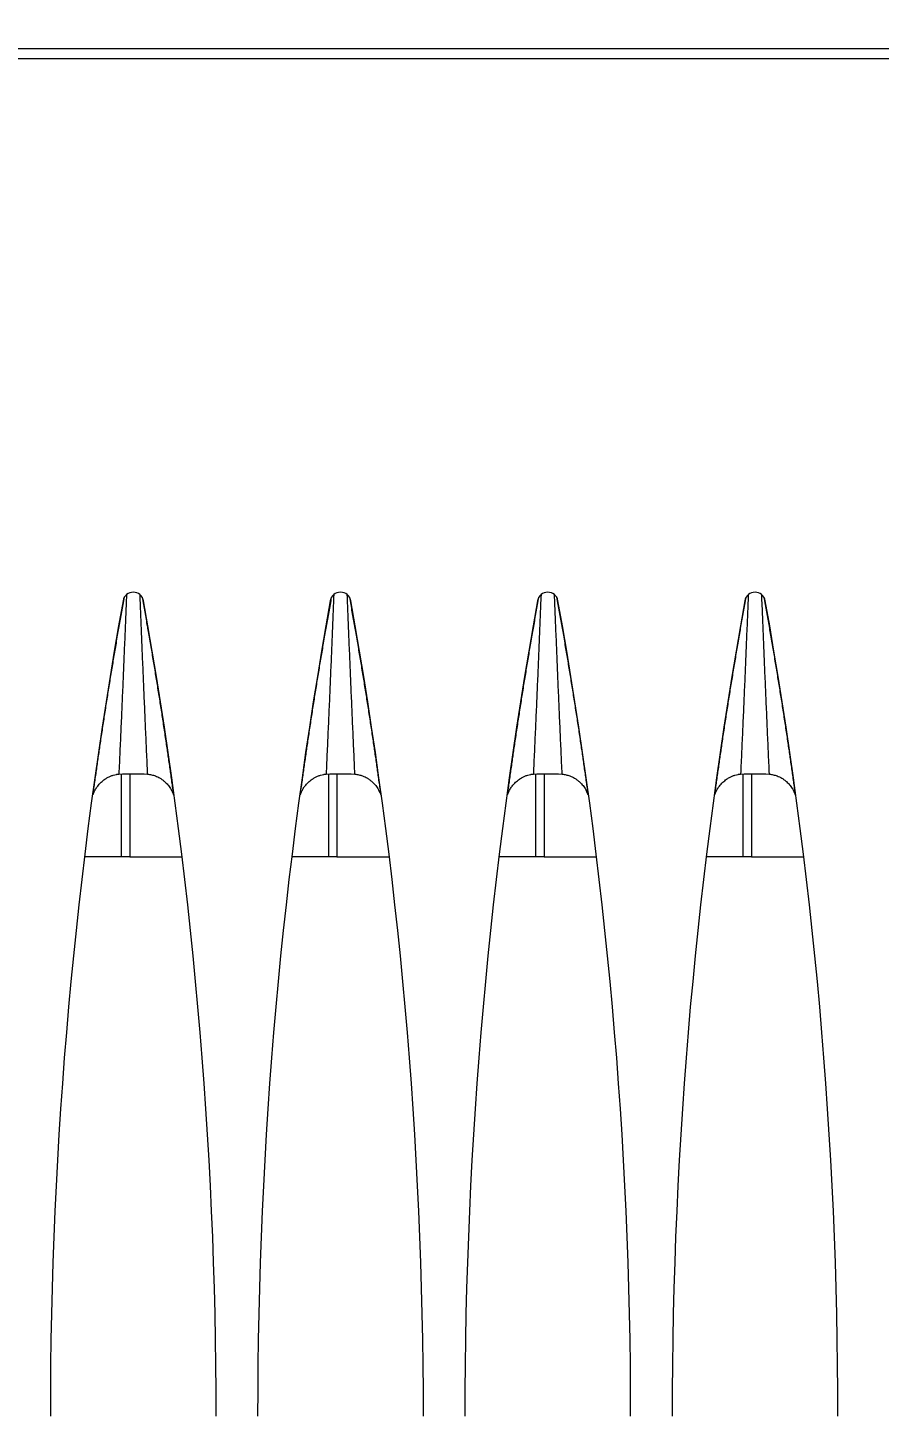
# Model space of a CAD drawing. Header units: metres. Extents: x -101133.8 to -101066.7, y -24899.3 to -24824.7.
# Drawn here: x -101108.2834 to -101108.2423, y -24833.4505 to -24833.3835 of the extents above; entities that cross this region are included whole.
import ezdxf

# ---------------------------------------------------------------- set-up
doc = ezdxf.new("R2010")
doc.units = ezdxf.units.M
doc.header["$LTSCALE"] = 0.2
doc.header["$PDSIZE"] = -5
for name, color, linetype in [('CMT-COTATION DIVERS', 1, 'Continuous'), ('CMT-CVC-MATERIEL', 30, 'Continuous'), ('CMT-PLB-EV-SOUS DALLAGE', 1, 'Continuous')]:
    doc.layers.add(name, color=color, linetype=linetype)
doc.styles.add('Arial', font='arial.ttf')
doc.styles.get("Standard").update_dxf_attribs({"font": 'arial.ttf'})
doc.dimstyles.get("Standard").update_dxf_attribs({"dimtxt": 0.18, "dimasz": 0.18, "dimexe": 0.18, "dimexo": 0.0625, "dimgap": 0.09, "dimtad": 0, "dimtih": 1, "dimtoh": 1, "dimdec": 4, "dimzin": 0, "dimdsep": 46, "dimtxsty": 'Standard', "dimcen": 0.09, "dimadec": 0, "dimazin": 0, "dimtfac": 1, "dimtdec": 4, "dimtofl": 0, "dimtmove": 0, "dimatfit": 3, "dimfxl": 1, "dimtolj": 1, "dimtzin": 0, "dimarcsym": 0})

# ---------------------------------------------------------------- blocks, each defined once
blk = doc.blocks.new('Cassette 600x600')
at = {"linetype": 'Continuous', "lineweight": 13}
for p, q in [((-20483.73, 72.805), (-20483.73, 443.205)), ((-20483.23, 443.205), (-20483.23, 72.805)), ((-20444.73, 312.832), (-20444.73, 315.361)), ((-20449.23, 314.73), (-20449.23, 314.764)), ((-20455.73, 313.702), (-20455.73, 313.736)), ((-20448.73, 313.527), (-20448.72, 313.7)), ((-20455.73, 312.274), (-20455.73, 312.308)), ((-20448.73, 312.832), (-20444.73, 312.832)), ((-20448.72, 312.31), (-20448.73, 312.483)), ((-20448.726, 312.421), (-20444.73, 312.421)), ((-20444.73, 312.832), (-20444.73, 312.421)), ((-20444.73, 312.421), (-20444.73, 310.649)), ((-20449.23, 311.246), (-20449.23, 311.28)), ((-20444.73, 302.832), (-20444.73, 305.361)), ((-20449.23, 304.73), (-20449.23, 304.764)), ((-20455.73, 303.702), (-20455.73, 303.736)), ((-20448.73, 303.527), (-20448.72, 303.7)), ((-20455.73, 302.274), (-20455.73, 302.308)), ((-20448.73, 302.832), (-20444.73, 302.832)), ((-20448.72, 302.31), (-20448.73, 302.483)), ((-20448.726, 302.421), (-20444.73, 302.421)), ((-20444.73, 302.832), (-20444.73, 302.421)), ((-20444.73, 302.421), (-20444.73, 300.649)), ((-20449.23, 301.246), (-20449.23, 301.28)), ((-20444.73, 292.832), (-20444.73, 295.361)), ((-20449.23, 294.73), (-20449.23, 294.764)), ((-20455.73, 293.702), (-20455.73, 293.736)), ((-20448.73, 293.527), (-20448.72, 293.7)), ((-20448.73, 292.832), (-20444.73, 292.832)), ((-20444.73, 292.832), (-20444.73, 292.421)), ((-20455.73, 292.274), (-20455.73, 292.308)), ((-20448.72, 292.31), (-20448.73, 292.483)), ((-20448.726, 292.421), (-20444.73, 292.421)), ((-20444.73, 292.421), (-20444.73, 290.649)), ((-20449.23, 291.246), (-20449.23, 291.28)), ((-20449.23, 284.73), (-20449.23, 284.764)), ((-20444.73, 282.832), (-20444.73, 285.361)), ((-20455.73, 283.702), (-20455.73, 283.736)), ((-20448.73, 283.527), (-20448.72, 283.7)), ((-20448.73, 282.832), (-20444.73, 282.832)), ((-20444.73, 282.832), (-20444.73, 282.421)), ((-20455.73, 282.274), (-20455.73, 282.308)), ((-20448.72, 282.31), (-20448.73, 282.483)), ((-20448.726, 282.421), (-20444.73, 282.421)), ((-20444.73, 282.421), (-20444.73, 280.649)), ((-20449.23, 281.246), (-20449.23, 281.28))]:
    blk.add_line(p, q, dxfattribs=at)
for centre, radius, start, end in [((-20417.73, 94.505), 222.5, 90, 100.18749), ((-20456.995, 313.005), 0.5, 100.18749, 259.81251), ((-20417.73, 531.505), 222.5, 259.81251, 270), ((-20417.73, 84.505), 222.5, 90, 100.18749), ((-20456.995, 303.005), 0.5, 100.18749, 259.81251), ((-20417.73, 521.505), 222.5, 259.81251, 270), ((-20417.73, 74.505), 222.5, 90, 100.18749), ((-20456.995, 293.005), 0.5, 100.18749, 259.81251), ((-20417.73, 511.505), 222.5, 259.81251, 270), ((-20417.73, 64.505), 222.5, 90, 100.18749), ((-20456.995, 283.005), 0.5, 100.18749, 259.81251), ((-20417.73, 501.505), 222.5, 259.81251, 270)]:
    blk.add_arc(centre, radius, start, end, dxfattribs=at)
for points, knots in [([(-20457.255, 313.432), (-20457.136, 313.453), (-20457.018, 313.475), (-20456.9, 313.496), (-20456.782, 313.517), (-20456.664, 313.538), (-20456.544, 313.559), (-20456.424, 313.581), (-20456.3, 313.602), (-20456.188, 313.622), (-20456.077, 313.642), (-20455.977, 313.66), (-20455.833, 313.685), (-20455.644, 313.718), (-20455.378, 313.764), (-20455.133, 313.806), (-20454.889, 313.848), (-20454.664, 313.886), (-20454.434, 313.924), (-20454.204, 313.963), (-20453.968, 314.002), (-20453.734, 314.04), (-20453.5, 314.079), (-20453.267, 314.117), (-20453.034, 314.154), (-20452.8, 314.192), (-20452.567, 314.229), (-20452.333, 314.266), (-20452.099, 314.303), (-20451.865, 314.34), (-20451.632, 314.376), (-20451.399, 314.412), (-20451.168, 314.447), (-20450.931, 314.483), (-20450.694, 314.519), (-20450.451, 314.555), (-20450.229, 314.588), (-20450.008, 314.621), (-20449.808, 314.65), (-20449.602, 314.679), (-20449.396, 314.709), (-20449.185, 314.739), (-20448.975, 314.769), (-20448.764, 314.799), (-20448.556, 314.828), (-20448.347, 314.857), (-20448.138, 314.887), (-20447.929, 314.916), (-20447.719, 314.945)], [0, 0, 0, 0, 1, 1, 1, 2, 2, 2, 3, 3, 3, 4, 4, 4, 5, 5, 5, 6, 6, 6, 7, 7, 7, 8, 8, 8, 9, 9, 9, 10, 10, 10, 11, 11, 11, 12, 12, 12, 13, 13, 13, 14, 14, 14, 15, 15, 15, 16, 16, 16, 16]), ([(-20448.72, 313.7), (-20448.714, 313.731), (-20448.708, 313.762), (-20448.702, 313.793), (-20448.696, 313.824), (-20448.689, 313.855), (-20448.682, 313.886), (-20448.675, 313.918), (-20448.666, 313.949), (-20448.658, 313.979), (-20448.649, 314.009), (-20448.641, 314.037), (-20448.628, 314.071), (-20448.615, 314.106), (-20448.597, 314.148), (-20448.578, 314.187), (-20448.559, 314.227), (-20448.538, 314.265), (-20448.516, 314.302), (-20448.493, 314.338), (-20448.469, 314.375), (-20448.441, 314.413), (-20448.413, 314.45), (-20448.381, 314.49), (-20448.354, 314.52), (-20448.327, 314.551), (-20448.306, 314.574), (-20448.282, 314.598), (-20448.257, 314.622), (-20448.23, 314.648), (-20448.202, 314.671), (-20448.175, 314.695), (-20448.147, 314.717), (-20448.116, 314.74), (-20448.084, 314.762), (-20448.049, 314.785), (-20448.021, 314.802), (-20447.993, 314.819), (-20447.972, 314.829), (-20447.949, 314.841), (-20447.926, 314.853), (-20447.9, 314.866), (-20447.874, 314.878), (-20447.849, 314.889), (-20447.823, 314.901), (-20447.797, 314.912), (-20447.772, 314.923), (-20447.745, 314.934), (-20447.719, 314.945)], [0, 0, 0, 0, 1, 1, 1, 2, 2, 2, 3, 3, 3, 4, 4, 4, 5, 5, 5, 6, 6, 6, 7, 7, 7, 8, 8, 8, 9, 9, 9, 10, 10, 10, 11, 11, 11, 12, 12, 12, 13, 13, 13, 14, 14, 14, 15, 15, 15, 16, 16, 16, 16]), ([(-20448.72, 313.7), (-20449.081, 313.684), (-20449.442, 313.668), (-20449.803, 313.651), (-20450.164, 313.635), (-20450.525, 313.619), (-20450.885, 313.603), (-20451.246, 313.587), (-20451.607, 313.571), (-20451.968, 313.556), (-20452.329, 313.54), (-20452.69, 313.524), (-20453.05, 313.509), (-20453.411, 313.494), (-20453.771, 313.479), (-20454.132, 313.464), (-20454.492, 313.449), (-20454.852, 313.434), (-20455.212, 313.419), (-20455.573, 313.404), (-20455.933, 313.39), (-20456.293, 313.375), (-20456.653, 313.36), (-20457.014, 313.346), (-20457.374, 313.331)], [0, 0, 0, 0, 1, 1, 1, 2, 2, 2, 3, 3, 3, 4, 4, 4, 5, 5, 5, 6, 6, 6, 7, 7, 7, 8, 8, 8, 8]), ([(-20448.73, 312.483), (-20448.73, 312.503), (-20448.73, 312.524), (-20448.73, 312.544), (-20448.73, 312.565), (-20448.73, 312.585), (-20448.73, 312.606), (-20448.73, 312.627), (-20448.73, 312.648), (-20448.73, 312.669), (-20448.73, 312.69), (-20448.73, 312.711), (-20448.73, 312.733), (-20448.73, 312.755), (-20448.73, 312.777), (-20448.73, 312.799), (-20448.73, 312.822), (-20448.73, 312.844), (-20448.73, 312.867), (-20448.73, 312.89), (-20448.73, 312.912), (-20448.73, 312.935), (-20448.73, 312.958), (-20448.73, 312.981), (-20448.73, 313.004), (-20448.73, 313.028), (-20448.73, 313.051), (-20448.73, 313.074), (-20448.73, 313.097), (-20448.73, 313.119), (-20448.73, 313.142), (-20448.73, 313.165), (-20448.73, 313.188), (-20448.73, 313.21), (-20448.73, 313.232), (-20448.73, 313.254), (-20448.73, 313.276), (-20448.73, 313.298), (-20448.73, 313.319), (-20448.73, 313.341), (-20448.73, 313.362), (-20448.73, 313.383), (-20448.73, 313.404), (-20448.73, 313.425), (-20448.73, 313.445), (-20448.73, 313.466), (-20448.73, 313.486), (-20448.73, 313.507), (-20448.73, 313.527)], [0, 0, 0, 0, 1, 1, 1, 2, 2, 2, 3, 3, 3, 4, 4, 4, 5, 5, 5, 6, 6, 6, 7, 7, 7, 8, 8, 8, 9, 9, 9, 10, 10, 10, 11, 11, 11, 12, 12, 12, 13, 13, 13, 14, 14, 14, 15, 15, 15, 16, 16, 16, 16]), ([(-20457.374, 312.679), (-20457.014, 312.664), (-20456.653, 312.65), (-20456.293, 312.635), (-20455.933, 312.621), (-20455.573, 312.606), (-20455.212, 312.591), (-20454.852, 312.576), (-20454.492, 312.562), (-20454.132, 312.547), (-20453.771, 312.532), (-20453.411, 312.517), (-20453.05, 312.501), (-20452.69, 312.486), (-20452.329, 312.47), (-20451.968, 312.454), (-20451.607, 312.439), (-20451.246, 312.423), (-20450.885, 312.407), (-20450.525, 312.391), (-20450.164, 312.375), (-20449.803, 312.359), (-20449.442, 312.343), (-20449.081, 312.327), (-20448.72, 312.31)], [0, 0, 0, 0, 1, 1, 1, 2, 2, 2, 3, 3, 3, 4, 4, 4, 5, 5, 5, 6, 6, 6, 7, 7, 7, 8, 8, 8, 8]), ([(-20447.719, 311.065), (-20447.929, 311.094), (-20448.138, 311.124), (-20448.347, 311.153), (-20448.556, 311.182), (-20448.764, 311.212), (-20448.975, 311.241), (-20449.185, 311.271), (-20449.396, 311.301), (-20449.602, 311.331), (-20449.808, 311.361), (-20450.008, 311.39), (-20450.229, 311.422), (-20450.451, 311.455), (-20450.694, 311.491), (-20450.931, 311.527), (-20451.168, 311.563), (-20451.399, 311.598), (-20451.632, 311.634), (-20451.865, 311.67), (-20452.099, 311.707), (-20452.333, 311.744), (-20452.567, 311.781), (-20452.8, 311.818), (-20453.034, 311.856), (-20453.267, 311.894), (-20453.5, 311.931), (-20453.734, 311.97), (-20453.968, 312.008), (-20454.204, 312.048), (-20454.434, 312.086), (-20454.664, 312.125), (-20454.888, 312.163), (-20455.133, 312.204), (-20455.378, 312.246), (-20455.644, 312.292), (-20455.833, 312.325), (-20455.977, 312.351), (-20456.077, 312.368), (-20456.188, 312.388), (-20456.3, 312.408), (-20456.424, 312.43), (-20456.544, 312.451), (-20456.664, 312.473), (-20456.782, 312.493), (-20456.9, 312.515), (-20457.018, 312.536), (-20457.136, 312.557), (-20457.255, 312.578)], [0, 0, 0, 0, 1, 1, 1, 2, 2, 2, 3, 3, 3, 4, 4, 4, 5, 5, 5, 6, 6, 6, 7, 7, 7, 8, 8, 8, 9, 9, 9, 10, 10, 10, 11, 11, 11, 12, 12, 12, 13, 13, 13, 14, 14, 14, 15, 15, 15, 16, 16, 16, 16]), ([(-20447.719, 311.065), (-20447.727, 311.068), (-20447.735, 311.071), (-20447.743, 311.074), (-20447.751, 311.077), (-20447.759, 311.08), (-20447.767, 311.083), (-20447.775, 311.086), (-20447.783, 311.089), (-20447.79, 311.092), (-20447.798, 311.095), (-20447.805, 311.097), (-20447.814, 311.101), (-20447.836, 311.111), (-20447.871, 311.126), (-20447.901, 311.141), (-20447.932, 311.156), (-20447.958, 311.17), (-20447.984, 311.186), (-20448.011, 311.202), (-20448.039, 311.219), (-20448.063, 311.235), (-20448.088, 311.251), (-20448.109, 311.266), (-20448.137, 311.288), (-20448.166, 311.311), (-20448.202, 311.34), (-20448.233, 311.368), (-20448.265, 311.397), (-20448.293, 311.424), (-20448.32, 311.453), (-20448.348, 311.483), (-20448.375, 311.514), (-20448.398, 311.543), (-20448.422, 311.571), (-20448.442, 311.598), (-20448.467, 311.635), (-20448.493, 311.672), (-20448.523, 311.72), (-20448.548, 311.767), (-20448.574, 311.813), (-20448.595, 311.857), (-20448.614, 311.902), (-20448.633, 311.946), (-20448.649, 311.99), (-20448.664, 312.039), (-20448.678, 312.088), (-20448.691, 312.142), (-20448.698, 312.178), (-20448.701, 312.19), (-20448.703, 312.2), (-20448.705, 312.211), (-20448.706, 312.221), (-20448.708, 312.233), (-20448.71, 312.244), (-20448.712, 312.255), (-20448.713, 312.266), (-20448.715, 312.277), (-20448.717, 312.288), (-20448.718, 312.299), (-20448.72, 312.31)], [0, 0, 0, 0, 1, 1, 1, 2, 2, 2, 3, 3, 3, 4, 4, 4, 5, 5, 5, 6, 6, 6, 7, 7, 7, 8, 8, 8, 9, 9, 9, 10, 10, 10, 11, 11, 11, 12, 12, 12, 13, 13, 13, 14, 14, 14, 15, 15, 15, 16, 16, 16, 17, 17, 17, 18, 18, 18, 19, 19, 19, 20, 20, 20, 20]), ([(-20457.255, 303.432), (-20457.136, 303.453), (-20457.018, 303.475), (-20456.9, 303.496), (-20456.782, 303.517), (-20456.664, 303.538), (-20456.544, 303.559), (-20456.424, 303.581), (-20456.3, 303.602), (-20456.188, 303.622), (-20456.077, 303.642), (-20455.977, 303.66), (-20455.833, 303.685), (-20455.644, 303.718), (-20455.378, 303.764), (-20455.133, 303.806), (-20454.889, 303.848), (-20454.664, 303.886), (-20454.434, 303.924), (-20454.204, 303.963), (-20453.968, 304.002), (-20453.734, 304.04), (-20453.5, 304.079), (-20453.267, 304.117), (-20453.034, 304.154), (-20452.8, 304.192), (-20452.567, 304.229), (-20452.333, 304.266), (-20452.099, 304.303), (-20451.865, 304.34), (-20451.632, 304.376), (-20451.399, 304.412), (-20451.168, 304.447), (-20450.931, 304.483), (-20450.694, 304.519), (-20450.451, 304.555), (-20450.229, 304.588), (-20450.008, 304.621), (-20449.808, 304.65), (-20449.602, 304.679), (-20449.396, 304.709), (-20449.185, 304.739), (-20448.975, 304.769), (-20448.764, 304.799), (-20448.556, 304.828), (-20448.347, 304.857), (-20448.138, 304.887), (-20447.929, 304.916), (-20447.719, 304.945)], [0, 0, 0, 0, 1, 1, 1, 2, 2, 2, 3, 3, 3, 4, 4, 4, 5, 5, 5, 6, 6, 6, 7, 7, 7, 8, 8, 8, 9, 9, 9, 10, 10, 10, 11, 11, 11, 12, 12, 12, 13, 13, 13, 14, 14, 14, 15, 15, 15, 16, 16, 16, 16]), ([(-20448.72, 303.7), (-20448.714, 303.731), (-20448.708, 303.762), (-20448.702, 303.793), (-20448.696, 303.824), (-20448.689, 303.855), (-20448.682, 303.886), (-20448.675, 303.918), (-20448.666, 303.949), (-20448.658, 303.979), (-20448.649, 304.009), (-20448.641, 304.037), (-20448.628, 304.071), (-20448.615, 304.106), (-20448.597, 304.148), (-20448.578, 304.187), (-20448.559, 304.227), (-20448.538, 304.265), (-20448.516, 304.302), (-20448.493, 304.338), (-20448.469, 304.375), (-20448.441, 304.413), (-20448.413, 304.45), (-20448.381, 304.49), (-20448.354, 304.52), (-20448.327, 304.551), (-20448.306, 304.574), (-20448.282, 304.598), (-20448.257, 304.622), (-20448.23, 304.648), (-20448.202, 304.671), (-20448.175, 304.695), (-20448.147, 304.717), (-20448.116, 304.74), (-20448.084, 304.762), (-20448.049, 304.785), (-20448.021, 304.802), (-20447.993, 304.819), (-20447.972, 304.829), (-20447.949, 304.841), (-20447.926, 304.853), (-20447.9, 304.866), (-20447.874, 304.878), (-20447.849, 304.889), (-20447.823, 304.901), (-20447.797, 304.912), (-20447.772, 304.923), (-20447.745, 304.934), (-20447.719, 304.945)], [0, 0, 0, 0, 1, 1, 1, 2, 2, 2, 3, 3, 3, 4, 4, 4, 5, 5, 5, 6, 6, 6, 7, 7, 7, 8, 8, 8, 9, 9, 9, 10, 10, 10, 11, 11, 11, 12, 12, 12, 13, 13, 13, 14, 14, 14, 15, 15, 15, 16, 16, 16, 16]), ([(-20448.72, 303.7), (-20449.081, 303.684), (-20449.442, 303.668), (-20449.803, 303.651), (-20450.164, 303.635), (-20450.525, 303.619), (-20450.885, 303.603), (-20451.246, 303.587), (-20451.607, 303.571), (-20451.968, 303.556), (-20452.329, 303.54), (-20452.69, 303.524), (-20453.05, 303.509), (-20453.411, 303.494), (-20453.771, 303.479), (-20454.132, 303.464), (-20454.492, 303.449), (-20454.852, 303.434), (-20455.212, 303.419), (-20455.573, 303.404), (-20455.933, 303.39), (-20456.293, 303.375), (-20456.653, 303.36), (-20457.014, 303.346), (-20457.374, 303.331)], [0, 0, 0, 0, 1, 1, 1, 2, 2, 2, 3, 3, 3, 4, 4, 4, 5, 5, 5, 6, 6, 6, 7, 7, 7, 8, 8, 8, 8]), ([(-20448.73, 302.483), (-20448.73, 302.503), (-20448.73, 302.524), (-20448.73, 302.544), (-20448.73, 302.565), (-20448.73, 302.585), (-20448.73, 302.606), (-20448.73, 302.627), (-20448.73, 302.648), (-20448.73, 302.669), (-20448.73, 302.69), (-20448.73, 302.711), (-20448.73, 302.733), (-20448.73, 302.755), (-20448.73, 302.777), (-20448.73, 302.799), (-20448.73, 302.822), (-20448.73, 302.844), (-20448.73, 302.867), (-20448.73, 302.89), (-20448.73, 302.912), (-20448.73, 302.935), (-20448.73, 302.958), (-20448.73, 302.981), (-20448.73, 303.004), (-20448.73, 303.028), (-20448.73, 303.051), (-20448.73, 303.074), (-20448.73, 303.097), (-20448.73, 303.119), (-20448.73, 303.142), (-20448.73, 303.165), (-20448.73, 303.188), (-20448.73, 303.21), (-20448.73, 303.232), (-20448.73, 303.254), (-20448.73, 303.276), (-20448.73, 303.298), (-20448.73, 303.319), (-20448.73, 303.341), (-20448.73, 303.362), (-20448.73, 303.383), (-20448.73, 303.404), (-20448.73, 303.425), (-20448.73, 303.445), (-20448.73, 303.466), (-20448.73, 303.486), (-20448.73, 303.507), (-20448.73, 303.527)], [0, 0, 0, 0, 1, 1, 1, 2, 2, 2, 3, 3, 3, 4, 4, 4, 5, 5, 5, 6, 6, 6, 7, 7, 7, 8, 8, 8, 9, 9, 9, 10, 10, 10, 11, 11, 11, 12, 12, 12, 13, 13, 13, 14, 14, 14, 15, 15, 15, 16, 16, 16, 16]), ([(-20457.374, 302.679), (-20457.014, 302.664), (-20456.653, 302.65), (-20456.293, 302.635), (-20455.933, 302.621), (-20455.573, 302.606), (-20455.212, 302.591), (-20454.852, 302.576), (-20454.492, 302.562), (-20454.132, 302.547), (-20453.771, 302.532), (-20453.411, 302.517), (-20453.05, 302.501), (-20452.69, 302.486), (-20452.329, 302.47), (-20451.968, 302.454), (-20451.607, 302.439), (-20451.246, 302.423), (-20450.885, 302.407), (-20450.525, 302.391), (-20450.164, 302.375), (-20449.803, 302.359), (-20449.442, 302.343), (-20449.081, 302.327), (-20448.72, 302.31)], [0, 0, 0, 0, 1, 1, 1, 2, 2, 2, 3, 3, 3, 4, 4, 4, 5, 5, 5, 6, 6, 6, 7, 7, 7, 8, 8, 8, 8]), ([(-20447.719, 301.065), (-20447.929, 301.094), (-20448.138, 301.124), (-20448.347, 301.153), (-20448.556, 301.182), (-20448.764, 301.212), (-20448.975, 301.241), (-20449.185, 301.271), (-20449.396, 301.301), (-20449.602, 301.331), (-20449.808, 301.361), (-20450.008, 301.39), (-20450.229, 301.422), (-20450.451, 301.455), (-20450.694, 301.491), (-20450.931, 301.527), (-20451.168, 301.563), (-20451.399, 301.598), (-20451.632, 301.634), (-20451.865, 301.67), (-20452.099, 301.707), (-20452.333, 301.744), (-20452.567, 301.781), (-20452.8, 301.818), (-20453.034, 301.856), (-20453.267, 301.894), (-20453.5, 301.931), (-20453.734, 301.97), (-20453.968, 302.008), (-20454.204, 302.048), (-20454.434, 302.086), (-20454.664, 302.125), (-20454.888, 302.163), (-20455.133, 302.204), (-20455.378, 302.246), (-20455.644, 302.292), (-20455.833, 302.325), (-20455.977, 302.351), (-20456.077, 302.368), (-20456.188, 302.388), (-20456.3, 302.408), (-20456.424, 302.43), (-20456.544, 302.451), (-20456.664, 302.473), (-20456.782, 302.493), (-20456.9, 302.515), (-20457.018, 302.536), (-20457.136, 302.557), (-20457.255, 302.578)], [0, 0, 0, 0, 1, 1, 1, 2, 2, 2, 3, 3, 3, 4, 4, 4, 5, 5, 5, 6, 6, 6, 7, 7, 7, 8, 8, 8, 9, 9, 9, 10, 10, 10, 11, 11, 11, 12, 12, 12, 13, 13, 13, 14, 14, 14, 15, 15, 15, 16, 16, 16, 16]), ([(-20447.719, 301.065), (-20447.727, 301.068), (-20447.735, 301.071), (-20447.743, 301.074), (-20447.751, 301.077), (-20447.759, 301.08), (-20447.767, 301.083), (-20447.775, 301.086), (-20447.783, 301.089), (-20447.79, 301.092), (-20447.798, 301.095), (-20447.805, 301.097), (-20447.814, 301.101), (-20447.836, 301.111), (-20447.871, 301.126), (-20447.901, 301.141), (-20447.932, 301.156), (-20447.958, 301.17), (-20447.984, 301.186), (-20448.011, 301.202), (-20448.039, 301.219), (-20448.063, 301.235), (-20448.088, 301.251), (-20448.109, 301.266), (-20448.137, 301.288), (-20448.166, 301.311), (-20448.202, 301.34), (-20448.233, 301.368), (-20448.265, 301.397), (-20448.293, 301.424), (-20448.32, 301.453), (-20448.348, 301.483), (-20448.375, 301.514), (-20448.398, 301.543), (-20448.422, 301.571), (-20448.442, 301.598), (-20448.467, 301.635), (-20448.493, 301.672), (-20448.523, 301.72), (-20448.548, 301.767), (-20448.574, 301.813), (-20448.595, 301.857), (-20448.614, 301.902), (-20448.633, 301.946), (-20448.649, 301.99), (-20448.664, 302.039), (-20448.678, 302.088), (-20448.691, 302.142), (-20448.698, 302.178), (-20448.701, 302.19), (-20448.703, 302.2), (-20448.705, 302.211), (-20448.706, 302.221), (-20448.708, 302.233), (-20448.71, 302.244), (-20448.712, 302.255), (-20448.713, 302.266), (-20448.715, 302.277), (-20448.717, 302.288), (-20448.718, 302.299), (-20448.72, 302.31)], [0, 0, 0, 0, 1, 1, 1, 2, 2, 2, 3, 3, 3, 4, 4, 4, 5, 5, 5, 6, 6, 6, 7, 7, 7, 8, 8, 8, 9, 9, 9, 10, 10, 10, 11, 11, 11, 12, 12, 12, 13, 13, 13, 14, 14, 14, 15, 15, 15, 16, 16, 16, 17, 17, 17, 18, 18, 18, 19, 19, 19, 20, 20, 20, 20]), ([(-20457.255, 293.432), (-20457.136, 293.453), (-20457.018, 293.475), (-20456.9, 293.496), (-20456.782, 293.517), (-20456.664, 293.538), (-20456.544, 293.559), (-20456.424, 293.581), (-20456.3, 293.602), (-20456.188, 293.622), (-20456.077, 293.642), (-20455.977, 293.66), (-20455.833, 293.685), (-20455.644, 293.718), (-20455.378, 293.764), (-20455.133, 293.806), (-20454.889, 293.848), (-20454.664, 293.886), (-20454.434, 293.924), (-20454.204, 293.963), (-20453.968, 294.002), (-20453.734, 294.04), (-20453.5, 294.079), (-20453.267, 294.117), (-20453.034, 294.154), (-20452.8, 294.192), (-20452.567, 294.229), (-20452.333, 294.266), (-20452.099, 294.303), (-20451.865, 294.34), (-20451.632, 294.376), (-20451.399, 294.412), (-20451.168, 294.447), (-20450.931, 294.483), (-20450.694, 294.519), (-20450.451, 294.555), (-20450.229, 294.588), (-20450.008, 294.621), (-20449.808, 294.65), (-20449.602, 294.679), (-20449.396, 294.709), (-20449.185, 294.739), (-20448.975, 294.769), (-20448.764, 294.799), (-20448.556, 294.828), (-20448.347, 294.857), (-20448.138, 294.887), (-20447.929, 294.916), (-20447.719, 294.945)], [0, 0, 0, 0, 1, 1, 1, 2, 2, 2, 3, 3, 3, 4, 4, 4, 5, 5, 5, 6, 6, 6, 7, 7, 7, 8, 8, 8, 9, 9, 9, 10, 10, 10, 11, 11, 11, 12, 12, 12, 13, 13, 13, 14, 14, 14, 15, 15, 15, 16, 16, 16, 16]), ([(-20448.72, 293.7), (-20448.714, 293.731), (-20448.708, 293.762), (-20448.702, 293.793), (-20448.696, 293.824), (-20448.689, 293.855), (-20448.682, 293.886), (-20448.675, 293.918), (-20448.666, 293.949), (-20448.658, 293.979), (-20448.649, 294.009), (-20448.641, 294.037), (-20448.628, 294.071), (-20448.615, 294.106), (-20448.597, 294.148), (-20448.578, 294.187), (-20448.559, 294.227), (-20448.538, 294.265), (-20448.516, 294.302), (-20448.493, 294.338), (-20448.469, 294.375), (-20448.441, 294.413), (-20448.413, 294.45), (-20448.381, 294.49), (-20448.354, 294.52), (-20448.327, 294.551), (-20448.306, 294.574), (-20448.282, 294.598), (-20448.257, 294.622), (-20448.23, 294.648), (-20448.202, 294.671), (-20448.175, 294.695), (-20448.147, 294.717), (-20448.116, 294.74), (-20448.084, 294.762), (-20448.049, 294.785), (-20448.021, 294.802), (-20447.993, 294.819), (-20447.972, 294.829), (-20447.949, 294.841), (-20447.926, 294.853), (-20447.9, 294.866), (-20447.874, 294.878), (-20447.849, 294.889), (-20447.823, 294.901), (-20447.797, 294.912), (-20447.772, 294.923), (-20447.745, 294.934), (-20447.719, 294.945)], [0, 0, 0, 0, 1, 1, 1, 2, 2, 2, 3, 3, 3, 4, 4, 4, 5, 5, 5, 6, 6, 6, 7, 7, 7, 8, 8, 8, 9, 9, 9, 10, 10, 10, 11, 11, 11, 12, 12, 12, 13, 13, 13, 14, 14, 14, 15, 15, 15, 16, 16, 16, 16]), ([(-20448.72, 293.7), (-20449.081, 293.684), (-20449.442, 293.668), (-20449.803, 293.651), (-20450.164, 293.635), (-20450.525, 293.619), (-20450.885, 293.603), (-20451.246, 293.587), (-20451.607, 293.571), (-20451.968, 293.556), (-20452.329, 293.54), (-20452.69, 293.524), (-20453.05, 293.509), (-20453.411, 293.494), (-20453.771, 293.479), (-20454.132, 293.464), (-20454.492, 293.449), (-20454.852, 293.434), (-20455.212, 293.419), (-20455.573, 293.404), (-20455.933, 293.39), (-20456.293, 293.375), (-20456.653, 293.36), (-20457.014, 293.346), (-20457.374, 293.331)], [0, 0, 0, 0, 1, 1, 1, 2, 2, 2, 3, 3, 3, 4, 4, 4, 5, 5, 5, 6, 6, 6, 7, 7, 7, 8, 8, 8, 8]), ([(-20448.73, 292.483), (-20448.73, 292.503), (-20448.73, 292.524), (-20448.73, 292.544), (-20448.73, 292.565), (-20448.73, 292.585), (-20448.73, 292.606), (-20448.73, 292.627), (-20448.73, 292.648), (-20448.73, 292.669), (-20448.73, 292.69), (-20448.73, 292.711), (-20448.73, 292.733), (-20448.73, 292.755), (-20448.73, 292.777), (-20448.73, 292.799), (-20448.73, 292.822), (-20448.73, 292.844), (-20448.73, 292.867), (-20448.73, 292.89), (-20448.73, 292.912), (-20448.73, 292.935), (-20448.73, 292.958), (-20448.73, 292.981), (-20448.73, 293.004), (-20448.73, 293.028), (-20448.73, 293.051), (-20448.73, 293.074), (-20448.73, 293.097), (-20448.73, 293.119), (-20448.73, 293.142), (-20448.73, 293.165), (-20448.73, 293.188), (-20448.73, 293.21), (-20448.73, 293.232), (-20448.73, 293.254), (-20448.73, 293.276), (-20448.73, 293.298), (-20448.73, 293.319), (-20448.73, 293.341), (-20448.73, 293.362), (-20448.73, 293.383), (-20448.73, 293.404), (-20448.73, 293.425), (-20448.73, 293.445), (-20448.73, 293.466), (-20448.73, 293.486), (-20448.73, 293.507), (-20448.73, 293.527)], [0, 0, 0, 0, 1, 1, 1, 2, 2, 2, 3, 3, 3, 4, 4, 4, 5, 5, 5, 6, 6, 6, 7, 7, 7, 8, 8, 8, 9, 9, 9, 10, 10, 10, 11, 11, 11, 12, 12, 12, 13, 13, 13, 14, 14, 14, 15, 15, 15, 16, 16, 16, 16]), ([(-20457.374, 292.679), (-20457.014, 292.664), (-20456.653, 292.65), (-20456.293, 292.635), (-20455.933, 292.621), (-20455.573, 292.606), (-20455.212, 292.591), (-20454.852, 292.576), (-20454.492, 292.562), (-20454.132, 292.547), (-20453.771, 292.532), (-20453.411, 292.517), (-20453.05, 292.501), (-20452.69, 292.486), (-20452.329, 292.47), (-20451.968, 292.454), (-20451.607, 292.439), (-20451.246, 292.423), (-20450.885, 292.407), (-20450.525, 292.391), (-20450.164, 292.375), (-20449.803, 292.359), (-20449.442, 292.343), (-20449.081, 292.327), (-20448.72, 292.31)], [0, 0, 0, 0, 1, 1, 1, 2, 2, 2, 3, 3, 3, 4, 4, 4, 5, 5, 5, 6, 6, 6, 7, 7, 7, 8, 8, 8, 8]), ([(-20447.719, 291.065), (-20447.929, 291.094), (-20448.138, 291.124), (-20448.347, 291.153), (-20448.556, 291.182), (-20448.764, 291.212), (-20448.975, 291.241), (-20449.185, 291.271), (-20449.396, 291.301), (-20449.602, 291.331), (-20449.808, 291.361), (-20450.008, 291.39), (-20450.229, 291.422), (-20450.451, 291.455), (-20450.694, 291.491), (-20450.931, 291.527), (-20451.168, 291.563), (-20451.399, 291.598), (-20451.632, 291.634), (-20451.865, 291.67), (-20452.099, 291.707), (-20452.333, 291.744), (-20452.567, 291.781), (-20452.8, 291.818), (-20453.034, 291.856), (-20453.267, 291.894), (-20453.5, 291.931), (-20453.734, 291.97), (-20453.968, 292.008), (-20454.204, 292.048), (-20454.434, 292.086), (-20454.664, 292.125), (-20454.888, 292.163), (-20455.133, 292.204), (-20455.378, 292.246), (-20455.644, 292.292), (-20455.833, 292.325), (-20455.977, 292.351), (-20456.077, 292.368), (-20456.188, 292.388), (-20456.3, 292.408), (-20456.424, 292.43), (-20456.544, 292.451), (-20456.664, 292.473), (-20456.782, 292.493), (-20456.9, 292.515), (-20457.018, 292.536), (-20457.136, 292.557), (-20457.255, 292.578)], [0, 0, 0, 0, 1, 1, 1, 2, 2, 2, 3, 3, 3, 4, 4, 4, 5, 5, 5, 6, 6, 6, 7, 7, 7, 8, 8, 8, 9, 9, 9, 10, 10, 10, 11, 11, 11, 12, 12, 12, 13, 13, 13, 14, 14, 14, 15, 15, 15, 16, 16, 16, 16]), ([(-20447.719, 291.065), (-20447.727, 291.068), (-20447.735, 291.071), (-20447.743, 291.074), (-20447.751, 291.077), (-20447.759, 291.08), (-20447.767, 291.083), (-20447.775, 291.086), (-20447.783, 291.089), (-20447.79, 291.092), (-20447.798, 291.095), (-20447.805, 291.097), (-20447.814, 291.101), (-20447.836, 291.111), (-20447.871, 291.126), (-20447.901, 291.141), (-20447.932, 291.156), (-20447.958, 291.17), (-20447.984, 291.186), (-20448.011, 291.202), (-20448.039, 291.219), (-20448.063, 291.235), (-20448.088, 291.251), (-20448.109, 291.266), (-20448.137, 291.288), (-20448.166, 291.311), (-20448.202, 291.34), (-20448.233, 291.368), (-20448.265, 291.397), (-20448.293, 291.424), (-20448.32, 291.453), (-20448.348, 291.483), (-20448.375, 291.514), (-20448.398, 291.543), (-20448.422, 291.571), (-20448.442, 291.598), (-20448.467, 291.635), (-20448.493, 291.672), (-20448.523, 291.72), (-20448.548, 291.767), (-20448.574, 291.813), (-20448.595, 291.857), (-20448.614, 291.902), (-20448.633, 291.946), (-20448.649, 291.99), (-20448.664, 292.039), (-20448.678, 292.088), (-20448.691, 292.142), (-20448.698, 292.178), (-20448.701, 292.19), (-20448.703, 292.2), (-20448.705, 292.211), (-20448.706, 292.221), (-20448.708, 292.233), (-20448.71, 292.244), (-20448.712, 292.255), (-20448.713, 292.266), (-20448.715, 292.277), (-20448.717, 292.288), (-20448.718, 292.299), (-20448.72, 292.31)], [0, 0, 0, 0, 1, 1, 1, 2, 2, 2, 3, 3, 3, 4, 4, 4, 5, 5, 5, 6, 6, 6, 7, 7, 7, 8, 8, 8, 9, 9, 9, 10, 10, 10, 11, 11, 11, 12, 12, 12, 13, 13, 13, 14, 14, 14, 15, 15, 15, 16, 16, 16, 17, 17, 17, 18, 18, 18, 19, 19, 19, 20, 20, 20, 20]), ([(-20457.255, 283.432), (-20457.136, 283.453), (-20457.018, 283.475), (-20456.9, 283.496), (-20456.782, 283.517), (-20456.664, 283.538), (-20456.544, 283.559), (-20456.424, 283.581), (-20456.3, 283.602), (-20456.188, 283.622), (-20456.077, 283.642), (-20455.977, 283.66), (-20455.833, 283.685), (-20455.644, 283.718), (-20455.378, 283.764), (-20455.133, 283.806), (-20454.889, 283.848), (-20454.664, 283.886), (-20454.434, 283.924), (-20454.204, 283.963), (-20453.968, 284.002), (-20453.734, 284.04), (-20453.5, 284.079), (-20453.267, 284.117), (-20453.034, 284.154), (-20452.8, 284.192), (-20452.567, 284.229), (-20452.333, 284.266), (-20452.099, 284.303), (-20451.865, 284.34), (-20451.632, 284.376), (-20451.399, 284.412), (-20451.168, 284.447), (-20450.931, 284.483), (-20450.694, 284.519), (-20450.451, 284.555), (-20450.229, 284.588), (-20450.008, 284.621), (-20449.808, 284.65), (-20449.602, 284.679), (-20449.396, 284.709), (-20449.185, 284.739), (-20448.975, 284.769), (-20448.764, 284.799), (-20448.556, 284.828), (-20448.347, 284.857), (-20448.138, 284.887), (-20447.929, 284.916), (-20447.719, 284.945)], [0, 0, 0, 0, 1, 1, 1, 2, 2, 2, 3, 3, 3, 4, 4, 4, 5, 5, 5, 6, 6, 6, 7, 7, 7, 8, 8, 8, 9, 9, 9, 10, 10, 10, 11, 11, 11, 12, 12, 12, 13, 13, 13, 14, 14, 14, 15, 15, 15, 16, 16, 16, 16]), ([(-20448.72, 283.7), (-20448.714, 283.731), (-20448.708, 283.762), (-20448.702, 283.793), (-20448.696, 283.824), (-20448.689, 283.855), (-20448.682, 283.886), (-20448.675, 283.918), (-20448.666, 283.949), (-20448.658, 283.979), (-20448.649, 284.009), (-20448.641, 284.037), (-20448.628, 284.071), (-20448.615, 284.106), (-20448.597, 284.148), (-20448.578, 284.187), (-20448.559, 284.227), (-20448.538, 284.265), (-20448.516, 284.302), (-20448.493, 284.338), (-20448.469, 284.375), (-20448.441, 284.413), (-20448.413, 284.45), (-20448.381, 284.49), (-20448.354, 284.52), (-20448.327, 284.551), (-20448.306, 284.574), (-20448.282, 284.598), (-20448.257, 284.622), (-20448.23, 284.648), (-20448.202, 284.671), (-20448.175, 284.695), (-20448.147, 284.717), (-20448.116, 284.74), (-20448.084, 284.762), (-20448.049, 284.785), (-20448.021, 284.802), (-20447.993, 284.819), (-20447.972, 284.829), (-20447.949, 284.841), (-20447.926, 284.853), (-20447.9, 284.866), (-20447.874, 284.878), (-20447.849, 284.889), (-20447.823, 284.901), (-20447.797, 284.912), (-20447.772, 284.923), (-20447.745, 284.934), (-20447.719, 284.945)], [0, 0, 0, 0, 1, 1, 1, 2, 2, 2, 3, 3, 3, 4, 4, 4, 5, 5, 5, 6, 6, 6, 7, 7, 7, 8, 8, 8, 9, 9, 9, 10, 10, 10, 11, 11, 11, 12, 12, 12, 13, 13, 13, 14, 14, 14, 15, 15, 15, 16, 16, 16, 16]), ([(-20448.72, 283.7), (-20449.081, 283.684), (-20449.442, 283.668), (-20449.803, 283.651), (-20450.164, 283.635), (-20450.525, 283.619), (-20450.885, 283.603), (-20451.246, 283.587), (-20451.607, 283.571), (-20451.968, 283.556), (-20452.329, 283.54), (-20452.69, 283.524), (-20453.05, 283.509), (-20453.411, 283.494), (-20453.771, 283.479), (-20454.132, 283.464), (-20454.492, 283.449), (-20454.852, 283.434), (-20455.212, 283.419), (-20455.573, 283.404), (-20455.933, 283.39), (-20456.293, 283.375), (-20456.653, 283.36), (-20457.014, 283.346), (-20457.374, 283.331)], [0, 0, 0, 0, 1, 1, 1, 2, 2, 2, 3, 3, 3, 4, 4, 4, 5, 5, 5, 6, 6, 6, 7, 7, 7, 8, 8, 8, 8]), ([(-20448.73, 282.483), (-20448.73, 282.503), (-20448.73, 282.524), (-20448.73, 282.544), (-20448.73, 282.565), (-20448.73, 282.585), (-20448.73, 282.606), (-20448.73, 282.627), (-20448.73, 282.648), (-20448.73, 282.669), (-20448.73, 282.69), (-20448.73, 282.711), (-20448.73, 282.733), (-20448.73, 282.755), (-20448.73, 282.777), (-20448.73, 282.799), (-20448.73, 282.822), (-20448.73, 282.844), (-20448.73, 282.867), (-20448.73, 282.89), (-20448.73, 282.912), (-20448.73, 282.935), (-20448.73, 282.958), (-20448.73, 282.981), (-20448.73, 283.004), (-20448.73, 283.028), (-20448.73, 283.051), (-20448.73, 283.074), (-20448.73, 283.097), (-20448.73, 283.119), (-20448.73, 283.142), (-20448.73, 283.165), (-20448.73, 283.188), (-20448.73, 283.21), (-20448.73, 283.232), (-20448.73, 283.254), (-20448.73, 283.276), (-20448.73, 283.298), (-20448.73, 283.319), (-20448.73, 283.341), (-20448.73, 283.362), (-20448.73, 283.383), (-20448.73, 283.404), (-20448.73, 283.425), (-20448.73, 283.445), (-20448.73, 283.466), (-20448.73, 283.486), (-20448.73, 283.507), (-20448.73, 283.527)], [0, 0, 0, 0, 1, 1, 1, 2, 2, 2, 3, 3, 3, 4, 4, 4, 5, 5, 5, 6, 6, 6, 7, 7, 7, 8, 8, 8, 9, 9, 9, 10, 10, 10, 11, 11, 11, 12, 12, 12, 13, 13, 13, 14, 14, 14, 15, 15, 15, 16, 16, 16, 16]), ([(-20457.374, 282.679), (-20457.014, 282.664), (-20456.653, 282.65), (-20456.293, 282.635), (-20455.933, 282.621), (-20455.573, 282.606), (-20455.212, 282.591), (-20454.852, 282.576), (-20454.492, 282.562), (-20454.132, 282.547), (-20453.771, 282.532), (-20453.411, 282.517), (-20453.05, 282.501), (-20452.69, 282.486), (-20452.329, 282.47), (-20451.968, 282.454), (-20451.607, 282.439), (-20451.246, 282.423), (-20450.885, 282.407), (-20450.525, 282.391), (-20450.164, 282.375), (-20449.803, 282.359), (-20449.442, 282.343), (-20449.081, 282.327), (-20448.72, 282.31)], [0, 0, 0, 0, 1, 1, 1, 2, 2, 2, 3, 3, 3, 4, 4, 4, 5, 5, 5, 6, 6, 6, 7, 7, 7, 8, 8, 8, 8]), ([(-20447.719, 281.065), (-20447.929, 281.094), (-20448.138, 281.124), (-20448.347, 281.153), (-20448.556, 281.182), (-20448.764, 281.212), (-20448.975, 281.241), (-20449.185, 281.271), (-20449.396, 281.301), (-20449.602, 281.331), (-20449.808, 281.361), (-20450.008, 281.39), (-20450.229, 281.422), (-20450.451, 281.455), (-20450.694, 281.491), (-20450.931, 281.527), (-20451.168, 281.563), (-20451.399, 281.598), (-20451.632, 281.634), (-20451.865, 281.67), (-20452.099, 281.707), (-20452.333, 281.744), (-20452.567, 281.781), (-20452.8, 281.818), (-20453.034, 281.856), (-20453.267, 281.894), (-20453.5, 281.931), (-20453.734, 281.97), (-20453.968, 282.008), (-20454.204, 282.048), (-20454.434, 282.086), (-20454.664, 282.125), (-20454.888, 282.163), (-20455.133, 282.204), (-20455.378, 282.246), (-20455.644, 282.292), (-20455.833, 282.325), (-20455.977, 282.351), (-20456.077, 282.368), (-20456.188, 282.388), (-20456.3, 282.408), (-20456.424, 282.43), (-20456.544, 282.451), (-20456.664, 282.473), (-20456.782, 282.493), (-20456.9, 282.515), (-20457.018, 282.536), (-20457.136, 282.557), (-20457.255, 282.578)], [0, 0, 0, 0, 1, 1, 1, 2, 2, 2, 3, 3, 3, 4, 4, 4, 5, 5, 5, 6, 6, 6, 7, 7, 7, 8, 8, 8, 9, 9, 9, 10, 10, 10, 11, 11, 11, 12, 12, 12, 13, 13, 13, 14, 14, 14, 15, 15, 15, 16, 16, 16, 16]), ([(-20447.719, 281.065), (-20447.727, 281.068), (-20447.735, 281.071), (-20447.743, 281.074), (-20447.751, 281.077), (-20447.759, 281.08), (-20447.767, 281.083), (-20447.775, 281.086), (-20447.783, 281.089), (-20447.79, 281.092), (-20447.798, 281.095), (-20447.805, 281.097), (-20447.814, 281.101), (-20447.836, 281.111), (-20447.871, 281.126), (-20447.901, 281.141), (-20447.932, 281.156), (-20447.958, 281.17), (-20447.984, 281.186), (-20448.011, 281.202), (-20448.039, 281.219), (-20448.063, 281.235), (-20448.088, 281.251), (-20448.109, 281.266), (-20448.137, 281.288), (-20448.166, 281.311), (-20448.202, 281.34), (-20448.233, 281.368), (-20448.265, 281.397), (-20448.293, 281.424), (-20448.32, 281.453), (-20448.348, 281.483), (-20448.375, 281.514), (-20448.398, 281.543), (-20448.422, 281.571), (-20448.442, 281.598), (-20448.467, 281.635), (-20448.493, 281.672), (-20448.523, 281.72), (-20448.548, 281.767), (-20448.574, 281.813), (-20448.595, 281.857), (-20448.614, 281.902), (-20448.633, 281.946), (-20448.649, 281.99), (-20448.664, 282.039), (-20448.678, 282.088), (-20448.691, 282.142), (-20448.698, 282.178), (-20448.701, 282.19), (-20448.703, 282.2), (-20448.705, 282.211), (-20448.706, 282.221), (-20448.708, 282.233), (-20448.71, 282.244), (-20448.712, 282.255), (-20448.713, 282.266), (-20448.715, 282.277), (-20448.717, 282.288), (-20448.718, 282.299), (-20448.72, 282.31)], [0, 0, 0, 0, 1, 1, 1, 2, 2, 2, 3, 3, 3, 4, 4, 4, 5, 5, 5, 6, 6, 6, 7, 7, 7, 8, 8, 8, 9, 9, 9, 10, 10, 10, 11, 11, 11, 12, 12, 12, 13, 13, 13, 14, 14, 14, 15, 15, 15, 16, 16, 16, 17, 17, 17, 18, 18, 18, 19, 19, 19, 20, 20, 20, 20])]:
    blk.add_open_spline(points, degree=3, knots=knots, dxfattribs=at)
blk = doc.blocks.new('COT-45')
at = {"color": 0}
for p, q in [((0, -1), (0, 1)), ((-1, 0), (1, 0))]:
    blk.add_line(p, q, dxfattribs=at)
at = {"color": 0, "const_width": 0.4}
blk.add_lwpolyline([(-0.4419, -0.4419), (0.4419, 0.4419)], dxfattribs=at)
blk = doc.blocks.new('*D86')
at = {"layer": 'CMT-COTATION DIVERS', "color": 0, "lineweight": -2}
for p, q in [((-101106.435908, -24831.696781), (-101106.435908, -24834.830787)), ((-101108.843698, -24834.019494), (-101108.843698, -24834.830787)), ((-101108.818698, -24834.780787), (-101106.460908, -24834.780787))]:
    blk.add_line(p, q, dxfattribs=at)
at = {"layer": 'Defpoints', "color": 0, "lineweight": 15}
for p in [(-101106.435908, -24831.666781), (-101108.843698, -24833.989494), (-101106.435908, -24834.780787)]:
    blk.add_point(p, dxfattribs=at)
at = {"layer": 'CMT-COTATION DIVERS', "color": 0, "lineweight": -2, "xscale": 0.025, "yscale": 0.025, "zscale": 0.025, "rotation": 180}
blk.add_blockref('COT-45', (-101108.843698, -24834.780787), dxfattribs=at)
at = {"layer": 'CMT-COTATION DIVERS', "color": 0, "lineweight": -2, "xscale": 0.025, "yscale": 0.025, "zscale": 0.025}
blk.add_blockref('COT-45', (-101106.435908, -24834.780787), dxfattribs=at)
at = {"layer": 'CMT-COTATION DIVERS', "color": 0, "lineweight": 15, "insert": (-101107.639803, -24834.705633), "char_height": 0.075, "attachment_point": 5}
blk.add_mtext('\\A1;241', dxfattribs=at)

msp = doc.modelspace()

# ---------------------------------------------------------------- block references
at = {"layer": 'CMT-CVC-MATERIEL', "xscale": 0.001, "yscale": 0.001, "zscale": 0.001, "rotation": 270}
msp.add_blockref('Cassette 600x600', (-101108.561286, -24853.868258), dxfattribs=at)

# ---------------------------------------------------------------- texts
at = {"layer": 'CMT-PLB-EV-SOUS DALLAGE', "linetype": 'Continuous', "lineweight": 20, "insert": (-101108.577231, -24833.536168), "char_height": 0.1, "attachment_point": 4, "rotation": 60, "style": 'Arial'}
msp.add_mtext('PVCø100', dxfattribs=at)

# ---------------------------------------------------------------- dimensions: what is measured, and where the dimension line sits
at = {"layer": 'CMT-COTATION DIVERS', "lineweight": 15}
dim = msp.add_linear_dim(base=(-101106.435908, -24834.780787), p1=(-101108.843698, -24833.989494), p2=(-101106.435908, -24831.666781), dimstyle='Standard', override={"dimscale": 0.05, "dimtxt": 1.5, "dimasz": 0.5, "dimexe": 1, "dimexo": 0.6, "dimgap": 0.75, "dimtad": 1, "dimtih": 0, "dimtoh": 0, "dimdec": 0, "dimlfac": 100, "dimblk": 'COT-45', "dimcen": 0, "dimadec": 2, "dimazin": 2, "dimtdec": 2, "dimtix": 1, "dimtmove": 1, "dimfrac": 1}, dxfattribs=at)
dim.commit()
dim.dimension.update_dxf_attribs({"geometry": '*D86', "text_midpoint": (-101107.639803, -24834.705633)})

doc.saveas('drawing.dxf')
